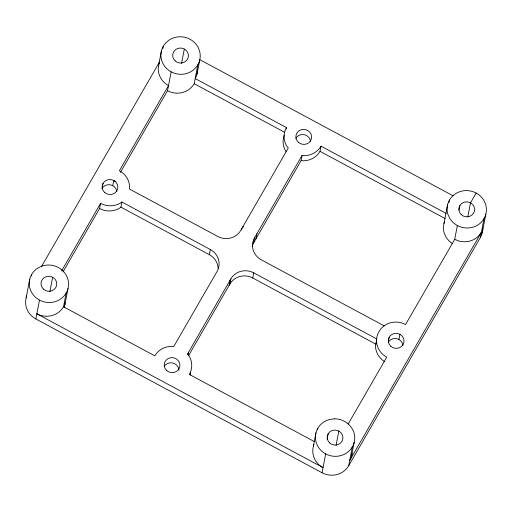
<?xml version="1.0" encoding="UTF-8"?>
<svg xmlns="http://www.w3.org/2000/svg" width="512" height="512" viewBox="0 0 512 512"><rect width="100%" height="100%" fill="white"/><g stroke="black" fill="none" stroke-linecap="round" stroke-linejoin="round"><path stroke-width="0.77" d="M314.458 441.651L189.338 374.413A19.699 18.726 10.9 0 0 188.851 355.654L187.514 354.048L230.88 278.867A16.883 16.051 10.9 0 1 253.747 272.851L376.723 338.944L375.507 346.106A19.699 18.726 10.9 0 0 384.499 361.562M26.144 297.914L29.779 279.027M31.334 276.019L31.629 274.496M482.765 228.109A19.699 18.726 10.9 0 1 480.371 237.504L348.704 465.741A19.699 18.726 10.9 0 1 322.029 472.762L35.853 318.963L39.488 300.077M49.894 291.61L52.659 277.254M313.952 444.563A19.699 18.726 10.9 0 0 323.021 467.61L36.845 313.811A19.699 18.726 10.9 0 0 63.52 306.79L66.163 293.056M68.013 288.518A19.699 18.726 10.9 0 1 35.341 297.12A19.699 18.726 10.9 0 1 43.334 265.683A19.699 18.726 10.9 0 1 68.013 288.518L64.371 307.405A19.699 18.726 10.9 0 0 64.915 302.547M103.072 183.334L102.08 188.48A7.878 7.488 10.9 0 1 110.496 184.858A7.878 7.488 10.9 0 1 116.8 191.501M63.008 271.891L99.578 208.499L100.57 203.347A19.699 18.726 10.9 0 0 120.23 203.232L121.888 201.99L210.323 249.517A16.883 16.051 10.9 0 1 217.069 271.443L173.696 346.624L171.578 346.368A19.699 18.726 10.9 0 0 154.803 355.846L63.52 306.79M112.749 185.677L113.741 180.525L115.526 181.485M99.578 208.499A19.699 18.726 10.9 0 0 119.238 208.384L120.896 207.136L121.888 201.99M158.803 64.531L161.446 50.797M162.854 48.55L163.296 46.259M120.39 172.429L167.52 90.726L171.162 71.84M181.562 63.373L184.326 49.018M167.52 90.726A19.699 18.726 10.9 0 0 194.195 83.706L197.83 64.819M197.03 74.022L199.68 60.282A19.699 18.726 10.9 0 0 175.002 37.446A19.699 18.726 10.9 0 0 167.008 68.883A19.699 18.726 10.9 0 0 199.68 60.282M187.955 354.746L188.384 352.538M218.125 268.544A16.883 16.051 10.9 0 0 209.331 254.669L210.323 249.517M229.056 285.472L230.048 280.32M188.582 355.629L229.888 284.019L230.88 278.867M241.619 229.862L241.907 228.39M242.816 227.789L243.104 226.317M252.141 246.246A16.883 16.051 10.9 0 1 253.536 243.034L254.528 237.882L302.112 155.398L304.23 155.654A19.699 18.726 10.9 0 0 321.005 146.176L446.125 213.414M255.923 238.893L256.915 233.741M229.888 284.019A16.883 16.051 10.9 0 1 252.755 278.003L253.747 272.851M286.182 129.082L286.47 127.61L195.187 78.554A19.699 18.726 10.9 0 0 197.574 69.158M253.536 243.034L301.12 160.55L302.112 155.398M301.12 160.55L303.238 160.806A19.699 18.726 10.9 0 0 320.013 151.328L321.005 146.176M313.312 446.566L315.962 432.832M317.51 429.818L317.805 428.294M327.149 439.149L328.166 433.862M322.029 472.762L325.67 453.875M336.07 445.408L338.835 431.053M348.704 465.741L352.346 446.854M351.546 456.058L354.189 442.317M388.397 341.549L389.248 337.133M398.925 339.475L399.917 334.323M443.987 223.482L447.629 204.595M449.03 202.349L449.472 200.058M458.963 210.157L459.834 205.626M348.192 423.981L386.752 357.146A19.699 18.726 10.9 0 1 376.499 340.96C376.429 334.285 380.166 328 385.901 324.653A19.699 18.726 10.9 0 1 405.562 324.544L454.694 239.379L457.338 225.638L453.19 222.682L449.965 218.816L447.878 214.304A19.699 18.726 10.9 0 1 461.178 191.251A19.699 18.726 10.9 0 1 485.606 204.371A19.699 18.726 10.9 0 1 472.301 227.43L467.232 228.096L462.125 227.488L457.338 225.638M467.859 216.55L470.502 202.816L476.147 193.037M480.371 237.504L484.013 218.618M482.221 232.973L485.856 214.086M41.357 266.778L159.456 62.067M61.619 270.874L100.57 203.347M454.694 239.379L459.482 241.222L464.589 241.83L469.658 241.165A19.699 18.726 10.9 0 0 481.363 232.358L349.696 460.589A19.699 18.726 10.9 0 0 352.019 453.293M199.277 59.398L453.114 195.814M194.195 83.706L284.774 132.384M320.013 151.328L445.133 218.566M384.25 325.901L261.267 259.808A16.883 16.051 10.9 0 1 254.528 237.882M120.896 207.136L209.331 254.669M252.755 278.003L375.731 344.096M452.512 243.68L449.549 241.568L446.323 237.702L444.243 233.19A19.699 18.726 10.9 0 1 444.627 221.478M159.437 62.528A19.699 18.726 10.9 0 0 168.512 85.574L119.379 170.739A19.699 18.726 10.9 0 1 129.638 186.931L129.402 189.005L217.85 236.486A16.883 16.051 10.9 0 0 240.71 230.464L288.294 147.974L286.957 146.374A19.699 18.726 10.9 0 1 286.47 127.61M295.84 138.33A7.878 7.488 10.9 0 1 304.256 134.707A7.878 7.488 10.9 0 1 310.56 141.344M164.173 366.566A7.878 7.488 10.9 0 1 172.922 363.021A7.878 7.488 10.9 0 1 178.944 370.234M285.965 151.52A19.699 18.726 10.9 0 1 284.269 135.296M190.669 372.262A19.699 18.726 10.9 0 1 190.195 375.027M35.853 318.963A19.699 18.726 10.9 0 1 26.778 295.917M388.256 342.285A7.878 7.488 10.9 0 1 396.678 338.662A7.878 7.488 10.9 0 1 402.982 345.299M334.586 418.816L329.51 419.482A19.699 18.726 10.9 0 0 316.211 442.541A19.699 18.726 10.9 0 0 340.634 455.667A19.699 18.726 10.9 0 0 353.933 432.608C351.309 424.397 343.123 418.829 334.586 418.816M461.318 214.675A7.878 7.488 10.9 0 0 474.387 211.238A7.878 7.488 10.9 0 0 464.518 202.106A7.878 7.488 10.9 0 0 461.318 214.675M329.651 442.912A7.878 7.488 10.9 0 0 342.72 439.475A7.878 7.488 10.9 0 0 332.851 430.336A7.878 7.488 10.9 0 0 329.651 442.912M175.142 60.877A7.878 7.488 10.9 0 0 188.211 57.44A7.878 7.488 10.9 0 0 178.336 48.301A7.878 7.488 10.9 0 0 175.142 60.877M166.65 370.464A7.878 7.488 10.9 0 0 179.718 367.027A7.878 7.488 10.9 0 0 169.843 357.894A7.878 7.488 10.9 0 0 166.65 370.464M298.317 142.234A7.878 7.488 10.9 0 0 311.386 138.79A7.878 7.488 10.9 0 0 301.517 129.658A7.878 7.488 10.9 0 0 298.317 142.234M390.733 346.182A7.878 7.488 10.9 0 0 403.802 342.739A7.878 7.488 10.9 0 0 393.933 333.606A7.878 7.488 10.9 0 0 390.733 346.182M104.557 192.384A7.878 7.488 10.9 0 0 117.626 188.941A7.878 7.488 10.9 0 0 107.75 179.808A7.878 7.488 10.9 0 0 104.557 192.384M43.475 289.114A7.878 7.488 10.9 0 0 56.544 285.67A7.878 7.488 10.9 0 0 46.669 276.538A7.878 7.488 10.9 0 0 43.475 289.114"/></g></svg>
